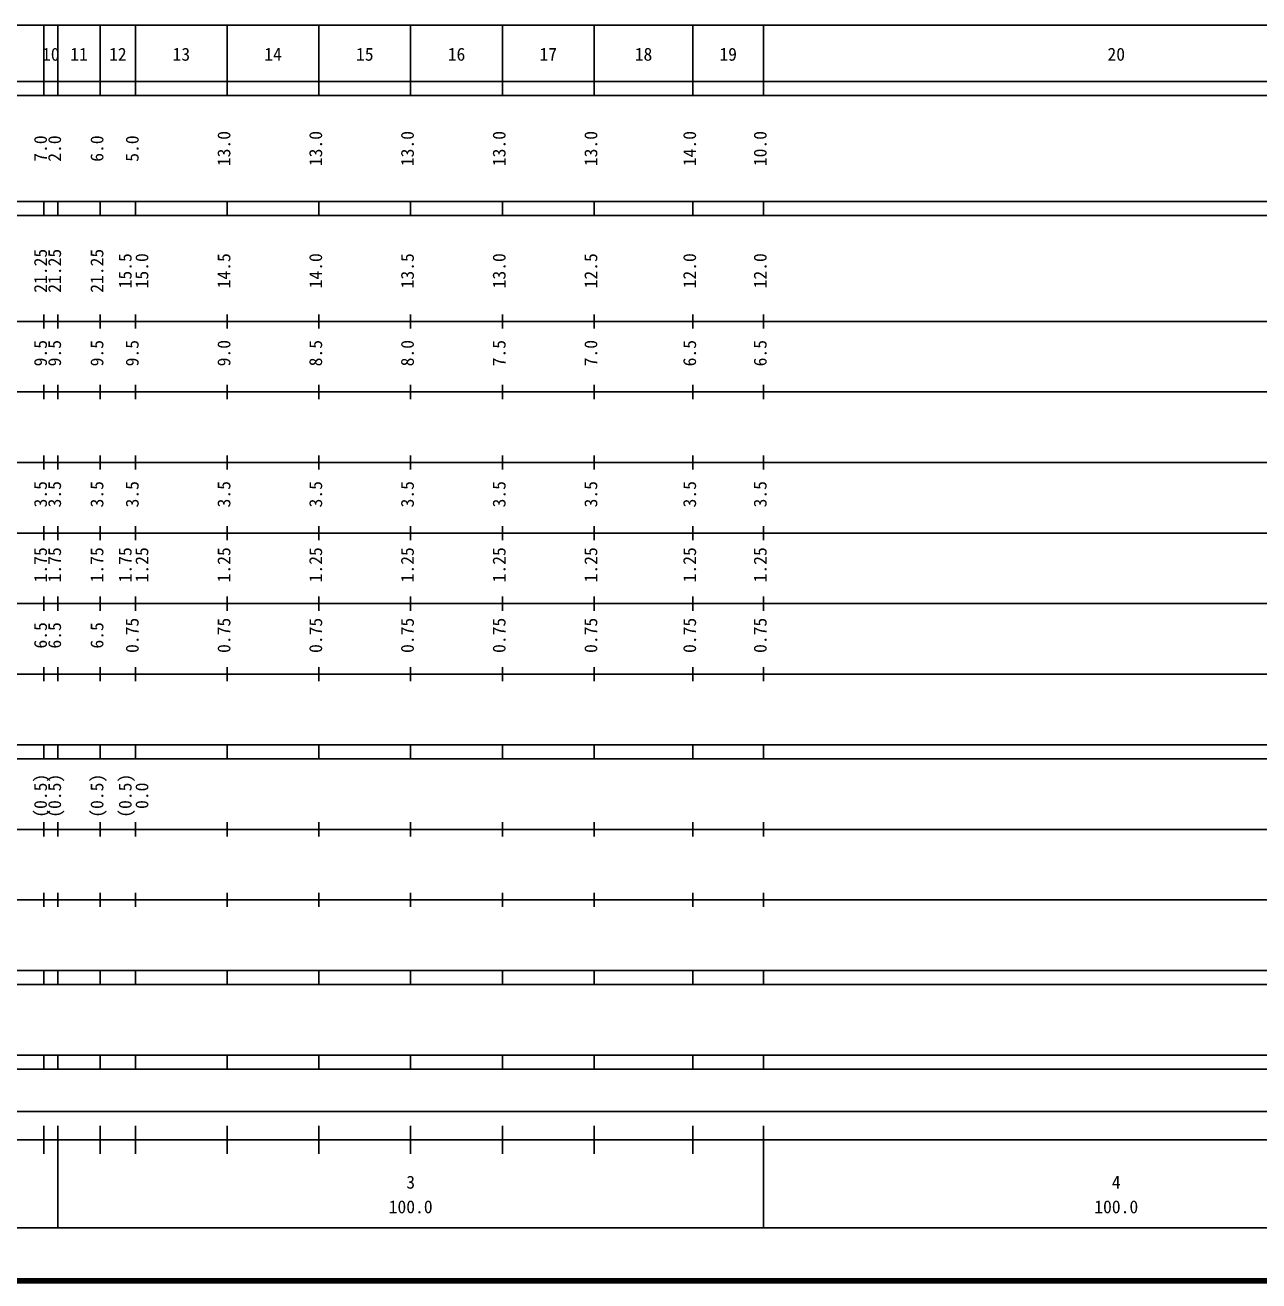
# Model space of a CAD drawing. Units: millimetres, scale not verified. Extents: x 40004 to 680061, y 20002 to 380034.
# Drawn here: x 263384 to 438255, y 20002 to 198018 of the extents above; entities that cross this region are included whole.
import ezdxf
from ezdxf.enums import TextEntityAlignment as Align

# ---------------------------------------------------------------- set-up
doc = ezdxf.new("R2010")
doc.units = ezdxf.units.MM
doc.header["$LTSCALE"] = 1000.09
doc.layers.add('M-TTL', color=2, linetype='Continuous', lineweight=140)
doc.layers.add('M-TTL-BAND', color=7, linetype='Continuous', lineweight=25)
doc.styles.add('ＭＳ ゴシック', font='')
doc.styles.get('ＭＳ ゴシック').set_extended_font_data('MS Gothic')

msp = doc.modelspace()

# ---------------------------------------------------------------- linework, layer by layer
at = {"layer": 'M-TTL'}
msp.add_line((40004, 20002), (680061, 20002), dxfattribs=at)
at = {"layer": 'M-TTL-BAND'}
for p, q in [((68006, 198018), (579052, 198018)), ((266024, 188017), (266024, 198018)), ((268024, 188017), (268024, 198018)), ((274025, 188017), (274025, 198018)), ((279025, 188017), (279025, 198018)), ((292026, 188017), (292026, 198018)), ((305027, 188017), (305027, 198018)), ((318028, 188017), (318028, 198018)), ((331030, 188017), (331030, 198018)), ((344031, 188017), (344031, 198018)), ((358032, 188017), (358032, 198018)), ((368033, 188017), (368033, 198018)), ((40004, 190017), (579052, 190017)), ((40004, 188017), (579052, 188017)), ((40004, 173015), (579052, 173015)), ((266024, 171015), (266024, 173015)), ((268024, 171015), (268024, 173015)), ((274025, 171015), (274025, 173015)), ((279025, 171015), (279025, 173015)), ((292026, 171015), (292026, 173015)), ((305027, 171015), (305027, 173015)), ((318028, 171015), (318028, 173015)), ((331030, 171015), (331030, 173015)), ((344031, 171015), (344031, 173015)), ((358032, 171015), (358032, 173015)), ((368033, 171015), (368033, 173015)), ((40004, 171015), (579052, 171015)), ((266024, 155014), (266024, 157014)), ((268024, 155014), (268024, 157014)), ((274025, 155014), (274025, 157014)), ((279025, 155014), (279025, 157014)), ((292026, 155014), (292026, 157014)), ((305027, 155014), (305027, 157014)), ((318028, 155014), (318028, 157014)), ((331030, 155014), (331030, 157014)), ((344031, 155014), (344031, 157014)), ((358032, 155014), (358032, 157014)), ((368033, 155014), (368033, 157014)), ((40004, 156014), (579052, 156014)), ((46004, 146013), (579052, 146013)), ((266024, 145013), (266024, 147013)), ((268024, 145013), (268024, 147013)), ((274025, 145013), (274025, 147013)), ((279025, 145013), (279025, 147013)), ((292026, 145013), (292026, 147013)), ((305027, 145013), (305027, 147013)), ((318028, 145013), (318028, 147013)), ((331030, 145013), (331030, 147013)), ((344031, 145013), (344031, 147013)), ((358032, 145013), (358032, 147013)), ((368033, 145013), (368033, 147013)), ((52005, 136012), (579052, 136012)), ((266024, 135012), (266024, 137012)), ((268024, 135012), (268024, 137012)), ((274025, 135012), (274025, 137012)), ((279025, 135012), (279025, 137012)), ((292026, 135012), (292026, 137012)), ((305027, 135012), (305027, 137012)), ((318028, 135012), (318028, 137012)), ((331030, 135012), (331030, 137012)), ((344031, 135012), (344031, 137012)), ((358032, 135012), (358032, 137012)), ((368033, 135012), (368033, 137012)), ((266024, 125011), (266024, 127011)), ((268024, 125011), (268024, 127011)), ((274025, 125011), (274025, 127011)), ((279025, 125011), (279025, 127011)), ((292026, 125011), (292026, 127011)), ((305027, 125011), (305027, 127011)), ((318028, 125011), (318028, 127011)), ((331030, 125011), (331030, 127011)), ((344031, 125011), (344031, 127011)), ((358032, 125011), (358032, 127011)), ((368033, 125011), (368033, 127011)), ((46004, 126011), (579052, 126011)), ((52005, 116010), (579052, 116010)), ((266024, 115010), (266024, 117010)), ((268024, 115010), (268024, 117010)), ((274025, 115010), (274025, 117010)), ((279025, 115010), (279025, 117010)), ((292026, 115010), (292026, 117010)), ((305027, 115010), (305027, 117010)), ((318028, 115010), (318028, 117010)), ((331030, 115010), (331030, 117010)), ((344031, 115010), (344031, 117010)), ((358032, 115010), (358032, 117010)), ((368033, 115010), (368033, 117010)), ((266024, 105009), (266024, 107010)), ((268024, 105009), (268024, 107010)), ((274025, 105009), (274025, 107010)), ((279025, 105009), (279025, 107010)), ((292026, 105009), (292026, 107010)), ((305027, 105009), (305027, 107010)), ((318028, 105009), (318028, 107010)), ((331030, 105009), (331030, 107010)), ((344031, 105009), (344031, 107010)), ((358032, 105009), (358032, 107010)), ((368033, 105009), (368033, 107010)), ((46004, 106009), (579052, 106009)), ((40004, 96009), (579052, 96009)), ((266024, 94008), (266024, 96009)), ((268024, 94008), (268024, 96009)), ((274025, 94008), (274025, 96009)), ((279025, 94008), (279025, 96009)), ((292026, 94008), (292026, 96009)), ((305027, 94008), (305027, 96009)), ((318028, 94008), (318028, 96009)), ((331030, 94008), (331030, 96009)), ((344031, 94008), (344031, 96009)), ((358032, 94008), (358032, 96009)), ((368033, 94008), (368033, 96009)), ((40004, 94008), (579052, 94008)), ((49004, 84007), (579052, 84007)), ((266024, 83007), (266024, 85008)), ((268024, 83007), (268024, 85008)), ((274025, 83007), (274025, 85008)), ((279025, 83007), (279025, 85008)), ((292026, 83007), (292026, 85008)), ((305027, 83007), (305027, 85008)), ((318028, 83007), (318028, 85008)), ((331030, 83007), (331030, 85008)), ((344031, 83007), (344031, 85008)), ((358032, 83007), (358032, 85008)), ((368033, 83007), (368033, 85008)), ((266024, 73007), (266024, 75007)), ((268024, 73007), (268024, 75007)), ((274025, 73007), (274025, 75007)), ((279025, 73007), (279025, 75007)), ((292026, 73007), (292026, 75007)), ((305027, 73007), (305027, 75007)), ((318028, 73007), (318028, 75007)), ((331030, 73007), (331030, 75007)), ((344031, 73007), (344031, 75007)), ((358032, 73007), (358032, 75007)), ((368033, 73007), (368033, 75007)), ((40004, 74007), (579052, 74007)), ((40004, 64006), (579052, 64006)), ((266024, 62006), (266024, 64006)), ((268024, 62006), (268024, 64006)), ((274025, 62006), (274025, 64006)), ((279025, 62006), (279025, 64006)), ((292026, 62006), (292026, 64006)), ((305027, 62006), (305027, 64006)), ((318028, 62006), (318028, 64006)), ((331030, 62006), (331030, 64006)), ((344031, 62006), (344031, 64006)), ((358032, 62006), (358032, 64006)), ((368033, 62006), (368033, 64006)), ((40004, 62006), (579052, 62006)), ((40004, 52005), (579052, 52005)), ((266024, 50004), (266024, 52005)), ((268024, 50004), (268024, 52005)), ((274025, 50004), (274025, 52005)), ((279025, 50004), (279025, 52005)), ((292026, 50004), (292026, 52005)), ((305027, 50004), (305027, 52005)), ((318028, 50004), (318028, 52005)), ((331030, 50004), (331030, 52005)), ((344031, 50004), (344031, 52005)), ((358032, 50004), (358032, 52005)), ((368033, 50004), (368033, 52005)), ((40004, 50004), (579052, 50004)), ((71006, 44004), (565051, 44004)), ((266024, 38003), (266024, 42004)), ((268024, 27502), (268024, 42004)), ((274025, 38003), (274025, 42004)), ((279025, 38003), (279025, 42004)), ((292026, 38003), (292026, 42004)), ((305027, 38003), (305027, 42004)), ((318028, 38003), (318028, 42004)), ((331030, 38003), (331030, 42004)), ((344031, 38003), (344031, 42004)), ((358032, 38003), (358032, 42004)), ((368033, 27502), (368033, 42004)), ((40004, 40004), (579052, 40004)), ((68006, 27502), (579052, 27502))]:
    msp.add_line(p, q, dxfattribs=at)

# ---------------------------------------------------------------- texts
at = {"layer": 'M-TTL-BAND', "style": 'ＭＳ ゴシック'}
for s, p in [('10', (267024, 192422)), ('11', (271024, 192422)), ('12', (276525, 192422)), ('13', (285526, 192422)), ('14', (298527, 192422)), ('15', (311528, 192422)), ('16', (324529, 192422)), ('17', (337530, 192422)), ('18', (351031, 192422)), ('19', (363033, 192422)), ('20', (418037, 192422)), ('3', (318028, 32526)), ('4', (418037, 32526)), ('100.0', (318028, 29036)), ('100.0', (418037, 29036))]:
    msp.add_text(s, height=1833, dxfattribs=at).set_placement(p, align=Align.BOTTOM_CENTER)
for s, p in [('7.0', (267024, 180516)), ('2.0', (269024, 180516)), ('6.0', (275025, 180516)), ('5.0', (280025, 180516)), ('13.0', (293026, 180516)), ('13.0', (306027, 180516)), ('13.0', (319029, 180516)), ('13.0', (332030, 180516)), ('13.0', (345031, 180516)), ('14.0', (359032, 180516)), ('10.0', (369033, 180516)), ('21.25', (267024, 163189)), ('21.25', (269024, 163189)), ('21.25', (275025, 163189)), ('15.5', (279025, 163189)), ('15.0', (281395, 163189)), ('14.5', (293026, 163189)), ('14.0', (306027, 163189)), ('13.5', (319029, 163189)), ('13.0', (332030, 163189)), ('12.5', (345031, 163189)), ('12.0', (359032, 163189)), ('12.0', (369033, 163189)), ('9.5', (267024, 151514)), ('9.5', (269024, 151514)), ('9.5', (275025, 151514)), ('9.5', (280025, 151514)), ('9.0', (293026, 151514)), ('8.5', (306027, 151514)), ('8.0', (319029, 151514)), ('7.5', (332030, 151514)), ('7.0', (345031, 151514)), ('6.5', (359032, 151514)), ('6.5', (369033, 151514)), ('3.5', (267024, 131512)), ('3.5', (269024, 131512)), ('3.5', (275025, 131512)), ('3.5', (280025, 131512)), ('3.5', (293026, 131512)), ('3.5', (306027, 131512)), ('3.5', (319029, 131512)), ('3.5', (332030, 131512)), ('3.5', (345031, 131512)), ('3.5', (359032, 131512)), ('3.5', (369033, 131512)), ('1.75', (267024, 121511)), ('1.75', (269024, 121511)), ('1.75', (275025, 121511)), ('1.75', (279025, 121511)), ('1.25', (281395, 121511)), ('1.25', (293026, 121511)), ('1.25', (306027, 121511)), ('1.25', (319029, 121511)), ('1.25', (332030, 121511)), ('1.25', (345031, 121511)), ('1.25', (359032, 121511)), ('1.25', (369033, 121511)), ('6.5', (267024, 111510)), ('6.5', (269024, 111510)), ('6.5', (275025, 111510)), ('0.75', (280025, 111510)), ('0.75', (293026, 111510)), ('0.75', (306027, 111510)), ('0.75', (319029, 111510)), ('0.75', (332030, 111510)), ('0.75', (345031, 111510)), ('0.75', (359032, 111510)), ('0.75', (369033, 111510)), ('(0.5)', (267024, 88772)), ('(0.5)', (269024, 88772)), ('(0.5)', (275025, 88772)), ('(0.5)', (279025, 88772)), ('0.0', (281395, 88772))]:
    msp.add_text(s, height=1833, rotation=90, dxfattribs=at).set_placement(p, align=Align.BOTTOM_CENTER)

doc.saveas('drawing.dxf')
